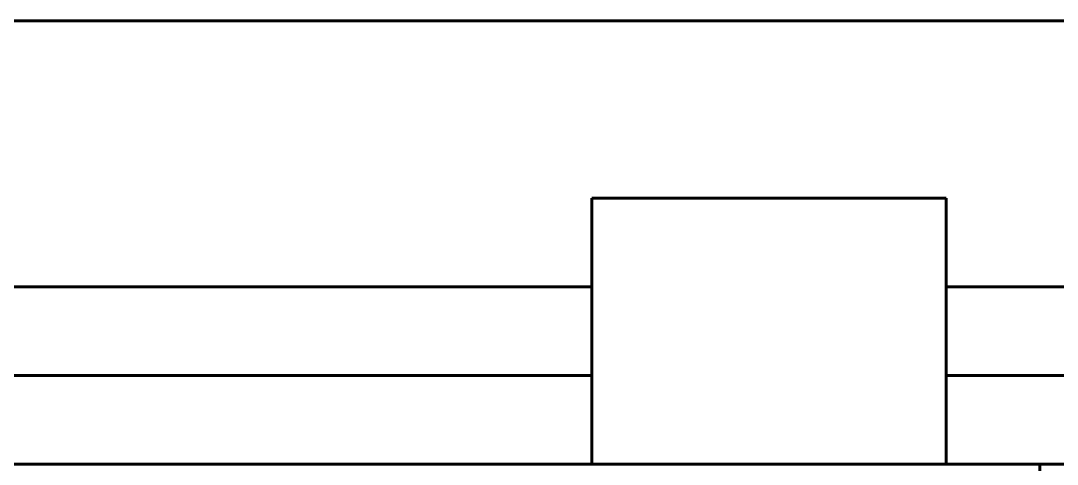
# Model space of a CAD drawing. Extents: x 0 to 297, y 0 to 292.
# Drawn here: x 173.12 to 178.96, y 107.79 to 110.29 of the extents above; entities that cross this region are included whole.
import ezdxf

# ---------------------------------------------------------------- set-up
doc = ezdxf.new("R2010")
doc.units = 0
doc.header["$MEASUREMENT"] = 0
doc.linetypes.add('K5LT_BASIC', pattern=[0])
doc.layers.add('Системный слой', color=7, linetype='Continuous')

# ---------------------------------------------------------------- blocks, each defined once
blk = doc.blocks.new('*U')
at = {"layer": 'Системный слой', "linetype": 'K5LT_BASIC', "lineweight": 60}
for p, q in [((178.3375, 109.2855), (176.3375, 109.2855)), ((176.3375, 109.2855), (176.3375, 107.7855)), ((178.3375, 107.7855), (178.3375, 109.2855)), ((176.3375, 107.7855), (178.3375, 107.7855))]:
    blk.add_line(p, q, dxfattribs=at)

msp = doc.modelspace()

# ---------------------------------------------------------------- linework, layer by layer
at = {"layer": 'Системный слой', "linetype": 'K5LT_BASIC', "lineweight": 60}
for p, q in [((218.3375, 110.2855), (136.3378, 110.2856)), ((176.3375, 109.2855), (176.3375, 107.7855)), ((178.3375, 109.2855), (176.3375, 109.2855)), ((176.3375, 107.7855), (176.3375, 109.2855)), ((176.3375, 109.2855), (176.3375, 107.7855)), ((176.3375, 109.2855), (178.3375, 109.2855)), ((178.3375, 109.2855), (178.3375, 107.7855)), ((178.3375, 109.2855), (178.3375, 107.7855)), ((178.3375, 109.2855), (178.3375, 107.7855)), ((176.3372, 108.7858), (170.3375, 108.7858)), ((184.3372, 108.7858), (178.3375, 108.7858)), ((176.3375, 108.2855), (170.3375, 108.2855)), ((184.3375, 108.2855), (178.3375, 108.2855)), ((175.8665, 107.7855), (160.8665, 107.7855)), ((190.8664, 107.7852), (175.8665, 107.7855)), ((176.3375, 107.7855), (178.3375, 107.7855)), ((176.3375, 107.7855), (178.3375, 107.7855)), ((178.3375, 107.7855), (176.3375, 107.7855)), ((176.3375, 107.7855), (178.3375, 107.7855)), ((177.5875, 107.7855), (176.8375, 107.7855)), ((177.5875, 107.7855), (176.8375, 107.7855)), ((177.8378, 107.786), (178.3375, 107.7855)), ((178.8664, 98.7852), (178.8664, 107.7855))]:
    msp.add_line(p, q, dxfattribs=at)

# ---------------------------------------------------------------- block references
at = {"layer": 'Системный слой'}
msp.add_blockref('*U', (0, 0), dxfattribs=at)
msp.add_blockref('*U', (0, 0), dxfattribs=at)
msp.add_blockref('*U', (0, 0), dxfattribs=at)
msp.add_blockref('*U', (0, 0), dxfattribs=at)
msp.add_blockref('*U', (0, 0), dxfattribs=at)
msp.add_blockref('*U', (0, 0), dxfattribs=at)
msp.add_blockref('*U', (0, 0), dxfattribs=at)
msp.add_blockref('*U', (0, 0), dxfattribs=at)
msp.add_blockref('*U', (0, 0), dxfattribs=at)
msp.add_blockref('*U', (0, 0), dxfattribs=at)
msp.add_blockref('*U', (0, 0), dxfattribs=at)
msp.add_blockref('*U', (0, 0), dxfattribs=at)
msp.add_blockref('*U', (0, 0), dxfattribs=at)
msp.add_blockref('*U', (0, 0), dxfattribs=at)
msp.add_blockref('*U', (0, 0), dxfattribs=at)
msp.add_blockref('*U', (0, 0), dxfattribs=at)
msp.add_blockref('*U', (0, 0), dxfattribs=at)
msp.add_blockref('*U', (0, 0), dxfattribs=at)
msp.add_blockref('*U', (0, 0), dxfattribs=at)
msp.add_blockref('*U', (0, 0), dxfattribs=at)
msp.add_blockref('*U', (0, 0), dxfattribs=at)
msp.add_blockref('*U', (0, 0), dxfattribs=at)
msp.add_blockref('*U', (0, 0), dxfattribs=at)
msp.add_blockref('*U', (0, 0), dxfattribs=at)
msp.add_blockref('*U', (0, 0), dxfattribs=at)
msp.add_blockref('*U', (0, 0), dxfattribs=at)
msp.add_blockref('*U', (0, 0), dxfattribs=at)
msp.add_blockref('*U', (0, 0), dxfattribs=at)
msp.add_blockref('*U', (0, 0), dxfattribs=at)
msp.add_blockref('*U', (0, 0), dxfattribs=at)
msp.add_blockref('*U', (0, 0), dxfattribs=at)
msp.add_blockref('*U', (0, 0), dxfattribs=at)
msp.add_blockref('*U', (0, 0), dxfattribs=at)
msp.add_blockref('*U', (0, 0), dxfattribs=at)
msp.add_blockref('*U', (0, 0), dxfattribs=at)
msp.add_blockref('*U', (0, 0), dxfattribs=at)
msp.add_blockref('*U', (0, 0), dxfattribs=at)
msp.add_blockref('*U', (0, 0), dxfattribs=at)
msp.add_blockref('*U', (0, 0), dxfattribs=at)
msp.add_blockref('*U', (0, 0), dxfattribs=at)
msp.add_blockref('*U', (0, 0), dxfattribs=at)
msp.add_blockref('*U', (0, 0), dxfattribs=at)
msp.add_blockref('*U', (0, 0), dxfattribs=at)
msp.add_blockref('*U', (0, 0), dxfattribs=at)
msp.add_blockref('*U', (0, 0), dxfattribs=at)
msp.add_blockref('*U', (0, 0), dxfattribs=at)
msp.add_blockref('*U', (0, 0), dxfattribs=at)
msp.add_blockref('*U', (0, 0), dxfattribs=at)
msp.add_blockref('*U', (0, 0), dxfattribs=at)
msp.add_blockref('*U', (0, 0), dxfattribs=at)
msp.add_blockref('*U', (0, 0), dxfattribs=at)
msp.add_blockref('*U', (0, 0), dxfattribs=at)
msp.add_blockref('*U', (0, 0), dxfattribs=at)
msp.add_blockref('*U', (0, 0), dxfattribs=at)
msp.add_blockref('*U', (0, 0), dxfattribs=at)
msp.add_blockref('*U', (0, 0), dxfattribs=at)
msp.add_blockref('*U', (0, 0), dxfattribs=at)
msp.add_blockref('*U', (0, 0), dxfattribs=at)
msp.add_blockref('*U', (0, 0), dxfattribs=at)
msp.add_blockref('*U', (0, 0), dxfattribs=at)
msp.add_blockref('*U', (0, 0), dxfattribs=at)
msp.add_blockref('*U', (0, 0), dxfattribs=at)
msp.add_blockref('*U', (0, 0), dxfattribs=at)
msp.add_blockref('*U', (0, 0), dxfattribs=at)
msp.add_blockref('*U', (0, 0), dxfattribs=at)
msp.add_blockref('*U', (0, 0), dxfattribs=at)
msp.add_blockref('*U', (0, 0), dxfattribs=at)
msp.add_blockref('*U', (0, 0), dxfattribs=at)
msp.add_blockref('*U', (0, 0), dxfattribs=at)
msp.add_blockref('*U', (0, 0), dxfattribs=at)
msp.add_blockref('*U', (0, 0), dxfattribs=at)
msp.add_blockref('*U', (0, 0), dxfattribs=at)
msp.add_blockref('*U', (0, 0), dxfattribs=at)
msp.add_blockref('*U', (0, 0), dxfattribs=at)
msp.add_blockref('*U', (0, 0), dxfattribs=at)
msp.add_blockref('*U', (0, 0), dxfattribs=at)
msp.add_blockref('*U', (0, 0), dxfattribs=at)
msp.add_blockref('*U', (0, 0), dxfattribs=at)
msp.add_blockref('*U', (0, 0), dxfattribs=at)
msp.add_blockref('*U', (0, 0), dxfattribs=at)
msp.add_blockref('*U', (0, 0), dxfattribs=at)
msp.add_blockref('*U', (0, 0), dxfattribs=at)
msp.add_blockref('*U', (0, 0), dxfattribs=at)
msp.add_blockref('*U', (0, 0), dxfattribs=at)
msp.add_blockref('*U', (0, 0), dxfattribs=at)
msp.add_blockref('*U', (0, 0), dxfattribs=at)
msp.add_blockref('*U', (0, 0), dxfattribs=at)
msp.add_blockref('*U', (0, 0), dxfattribs=at)
msp.add_blockref('*U', (0, 0), dxfattribs=at)
msp.add_blockref('*U', (0, 0), dxfattribs=at)
msp.add_blockref('*U', (0, 0), dxfattribs=at)
msp.add_blockref('*U', (0, 0), dxfattribs=at)
msp.add_blockref('*U', (0, 0), dxfattribs=at)
msp.add_blockref('*U', (0, 0), dxfattribs=at)
msp.add_blockref('*U', (0, 0), dxfattribs=at)
msp.add_blockref('*U', (0, 0), dxfattribs=at)
msp.add_blockref('*U', (0, 0), dxfattribs=at)
msp.add_blockref('*U', (0, 0), dxfattribs=at)
msp.add_blockref('*U', (0, 0), dxfattribs=at)
msp.add_blockref('*U', (0, 0), dxfattribs=at)
msp.add_blockref('*U', (0, 0), dxfattribs=at)
msp.add_blockref('*U', (0, 0), dxfattribs=at)
msp.add_blockref('*U', (0, 0), dxfattribs=at)
msp.add_blockref('*U', (0, 0), dxfattribs=at)
msp.add_blockref('*U', (0, 0), dxfattribs=at)
msp.add_blockref('*U', (0, 0), dxfattribs=at)
msp.add_blockref('*U', (0, 0), dxfattribs=at)
msp.add_blockref('*U', (0, 0), dxfattribs=at)
msp.add_blockref('*U', (0, 0), dxfattribs=at)
msp.add_blockref('*U', (0, 0), dxfattribs=at)
msp.add_blockref('*U', (0, 0), dxfattribs=at)
msp.add_blockref('*U', (0, 0), dxfattribs=at)
msp.add_blockref('*U', (0, 0), dxfattribs=at)
msp.add_blockref('*U', (0, 0), dxfattribs=at)
msp.add_blockref('*U', (0, 0), dxfattribs=at)
msp.add_blockref('*U', (0, 0), dxfattribs=at)
msp.add_blockref('*U', (0, 0), dxfattribs=at)
msp.add_blockref('*U', (0, 0), dxfattribs=at)
msp.add_blockref('*U', (0, 0), dxfattribs=at)
msp.add_blockref('*U', (0, 0), dxfattribs=at)
msp.add_blockref('*U', (0, 0), dxfattribs=at)
msp.add_blockref('*U', (0, 0), dxfattribs=at)
msp.add_blockref('*U', (0, 0), dxfattribs=at)
msp.add_blockref('*U', (0, 0), dxfattribs=at)
msp.add_blockref('*U', (0, 0), dxfattribs=at)
msp.add_blockref('*U', (0, 0), dxfattribs=at)
msp.add_blockref('*U', (0, 0), dxfattribs=at)
msp.add_blockref('*U', (0, 0), dxfattribs=at)
msp.add_blockref('*U', (0, 0), dxfattribs=at)
msp.add_blockref('*U', (0, 0), dxfattribs=at)
msp.add_blockref('*U', (0, 0), dxfattribs=at)
msp.add_blockref('*U', (0, 0), dxfattribs=at)
msp.add_blockref('*U', (0, 0), dxfattribs=at)
msp.add_blockref('*U', (0, 0), dxfattribs=at)
msp.add_blockref('*U', (0, 0), dxfattribs=at)
msp.add_blockref('*U', (0, 0), dxfattribs=at)
msp.add_blockref('*U', (0, 0), dxfattribs=at)
msp.add_blockref('*U', (0, 0), dxfattribs=at)
msp.add_blockref('*U', (0, 0), dxfattribs=at)
msp.add_blockref('*U', (0, 0), dxfattribs=at)
msp.add_blockref('*U', (0, 0), dxfattribs=at)
msp.add_blockref('*U', (0, 0), dxfattribs=at)
msp.add_blockref('*U', (0, 0), dxfattribs=at)
msp.add_blockref('*U', (0, 0), dxfattribs=at)
msp.add_blockref('*U', (0, 0), dxfattribs=at)
msp.add_blockref('*U', (0, 0), dxfattribs=at)
msp.add_blockref('*U', (0, 0), dxfattribs=at)
msp.add_blockref('*U', (0, 0), dxfattribs=at)
msp.add_blockref('*U', (0, 0), dxfattribs=at)
msp.add_blockref('*U', (0, 0), dxfattribs=at)
msp.add_blockref('*U', (0, 0), dxfattribs=at)
msp.add_blockref('*U', (0, 0), dxfattribs=at)
msp.add_blockref('*U', (0, 0), dxfattribs=at)
msp.add_blockref('*U', (0, 0), dxfattribs=at)
msp.add_blockref('*U', (0, 0), dxfattribs=at)
msp.add_blockref('*U', (0, 0), dxfattribs=at)
msp.add_blockref('*U', (0, 0), dxfattribs=at)
msp.add_blockref('*U', (0, 0), dxfattribs=at)
msp.add_blockref('*U', (0, 0), dxfattribs=at)
msp.add_blockref('*U', (0, 0), dxfattribs=at)
msp.add_blockref('*U', (0, 0), dxfattribs=at)
msp.add_blockref('*U', (0, 0), dxfattribs=at)
msp.add_blockref('*U', (0, 0), dxfattribs=at)
msp.add_blockref('*U', (0, 0), dxfattribs=at)
msp.add_blockref('*U', (0, 0), dxfattribs=at)
msp.add_blockref('*U', (0, 0), dxfattribs=at)
msp.add_blockref('*U', (0, 0), dxfattribs=at)
msp.add_blockref('*U', (0, 0), dxfattribs=at)
msp.add_blockref('*U', (0, 0), dxfattribs=at)
msp.add_blockref('*U', (0, 0), dxfattribs=at)
msp.add_blockref('*U', (0, 0), dxfattribs=at)
msp.add_blockref('*U', (0, 0), dxfattribs=at)
msp.add_blockref('*U', (0, 0), dxfattribs=at)
msp.add_blockref('*U', (0, 0), dxfattribs=at)
msp.add_blockref('*U', (0, 0), dxfattribs=at)
msp.add_blockref('*U', (0, 0), dxfattribs=at)
msp.add_blockref('*U', (0, 0), dxfattribs=at)
msp.add_blockref('*U', (0, 0), dxfattribs=at)
msp.add_blockref('*U', (0, 0), dxfattribs=at)
msp.add_blockref('*U', (0, 0), dxfattribs=at)
msp.add_blockref('*U', (0, 0), dxfattribs=at)
msp.add_blockref('*U', (0, 0), dxfattribs=at)
msp.add_blockref('*U', (0, 0), dxfattribs=at)
msp.add_blockref('*U', (0, 0), dxfattribs=at)
msp.add_blockref('*U', (0, 0), dxfattribs=at)
msp.add_blockref('*U', (0, 0), dxfattribs=at)
msp.add_blockref('*U', (0, 0), dxfattribs=at)
msp.add_blockref('*U', (0, 0), dxfattribs=at)
msp.add_blockref('*U', (0, 0), dxfattribs=at)
msp.add_blockref('*U', (0, 0), dxfattribs=at)
msp.add_blockref('*U', (0, 0), dxfattribs=at)
msp.add_blockref('*U', (0, 0), dxfattribs=at)
msp.add_blockref('*U', (0, 0), dxfattribs=at)
msp.add_blockref('*U', (0, 0), dxfattribs=at)
msp.add_blockref('*U', (0, 0), dxfattribs=at)
msp.add_blockref('*U', (0, 0), dxfattribs=at)
msp.add_blockref('*U', (0, 0), dxfattribs=at)
msp.add_blockref('*U', (0, 0), dxfattribs=at)
msp.add_blockref('*U', (0, 0), dxfattribs=at)
msp.add_blockref('*U', (0, 0), dxfattribs=at)
msp.add_blockref('*U', (0, 0), dxfattribs=at)
msp.add_blockref('*U', (0, 0), dxfattribs=at)
msp.add_blockref('*U', (0, 0), dxfattribs=at)
msp.add_blockref('*U', (0, 0), dxfattribs=at)
msp.add_blockref('*U', (0, 0), dxfattribs=at)
msp.add_blockref('*U', (0, 0), dxfattribs=at)
msp.add_blockref('*U', (0, 0), dxfattribs=at)
msp.add_blockref('*U', (0, 0), dxfattribs=at)
msp.add_blockref('*U', (0, 0), dxfattribs=at)
msp.add_blockref('*U', (0, 0), dxfattribs=at)
msp.add_blockref('*U', (0, 0), dxfattribs=at)
msp.add_blockref('*U', (0, 0), dxfattribs=at)
msp.add_blockref('*U', (0, 0), dxfattribs=at)
msp.add_blockref('*U', (0, 0), dxfattribs=at)
msp.add_blockref('*U', (0, 0), dxfattribs=at)
msp.add_blockref('*U', (0, 0), dxfattribs=at)
msp.add_blockref('*U', (0, 0), dxfattribs=at)
msp.add_blockref('*U', (0, 0), dxfattribs=at)
msp.add_blockref('*U', (0, 0), dxfattribs=at)
msp.add_blockref('*U', (0, 0), dxfattribs=at)
msp.add_blockref('*U', (0, 0), dxfattribs=at)
msp.add_blockref('*U', (0, 0), dxfattribs=at)
msp.add_blockref('*U', (0, 0), dxfattribs=at)
msp.add_blockref('*U', (0, 0), dxfattribs=at)
msp.add_blockref('*U', (0, 0), dxfattribs=at)
msp.add_blockref('*U', (0, 0), dxfattribs=at)
msp.add_blockref('*U', (0, 0), dxfattribs=at)
msp.add_blockref('*U', (0, 0), dxfattribs=at)
msp.add_blockref('*U', (0, 0), dxfattribs=at)
msp.add_blockref('*U', (0, 0), dxfattribs=at)
msp.add_blockref('*U', (0, 0), dxfattribs=at)
msp.add_blockref('*U', (0, 0), dxfattribs=at)
msp.add_blockref('*U', (0, 0), dxfattribs=at)
msp.add_blockref('*U', (0, 0), dxfattribs=at)
msp.add_blockref('*U', (0, 0), dxfattribs=at)
msp.add_blockref('*U', (0, 0), dxfattribs=at)
msp.add_blockref('*U', (0, 0), dxfattribs=at)
msp.add_blockref('*U', (0, 0), dxfattribs=at)
msp.add_blockref('*U', (0, 0), dxfattribs=at)
msp.add_blockref('*U', (0, 0), dxfattribs=at)
msp.add_blockref('*U', (0, 0), dxfattribs=at)
msp.add_blockref('*U', (0, 0), dxfattribs=at)
msp.add_blockref('*U', (0, 0), dxfattribs=at)
msp.add_blockref('*U', (0, 0), dxfattribs=at)
msp.add_blockref('*U', (0, 0), dxfattribs=at)
msp.add_blockref('*U', (0, 0), dxfattribs=at)
msp.add_blockref('*U', (0, 0), dxfattribs=at)
msp.add_blockref('*U', (0, 0), dxfattribs=at)
msp.add_blockref('*U', (0, 0), dxfattribs=at)
msp.add_blockref('*U', (0, 0), dxfattribs=at)
msp.add_blockref('*U', (0, 0), dxfattribs=at)
msp.add_blockref('*U', (0, 0), dxfattribs=at)
msp.add_blockref('*U', (0, 0), dxfattribs=at)
msp.add_blockref('*U', (0, 0), dxfattribs=at)
msp.add_blockref('*U', (0, 0), dxfattribs=at)
msp.add_blockref('*U', (0, 0), dxfattribs=at)
msp.add_blockref('*U', (0, 0), dxfattribs=at)
msp.add_blockref('*U', (0, 0), dxfattribs=at)
msp.add_blockref('*U', (0, 0), dxfattribs=at)
msp.add_blockref('*U', (0, 0), dxfattribs=at)
msp.add_blockref('*U', (0, 0), dxfattribs=at)
msp.add_blockref('*U', (0, 0), dxfattribs=at)
msp.add_blockref('*U', (0, 0), dxfattribs=at)
msp.add_blockref('*U', (0, 0), dxfattribs=at)
msp.add_blockref('*U', (0, 0), dxfattribs=at)
msp.add_blockref('*U', (0, 0), dxfattribs=at)
msp.add_blockref('*U', (0, 0), dxfattribs=at)
msp.add_blockref('*U', (0, 0), dxfattribs=at)
msp.add_blockref('*U', (0, 0), dxfattribs=at)
msp.add_blockref('*U', (0, 0), dxfattribs=at)
msp.add_blockref('*U', (0, 0), dxfattribs=at)
msp.add_blockref('*U', (0, 0), dxfattribs=at)
msp.add_blockref('*U', (0, 0), dxfattribs=at)
msp.add_blockref('*U', (0, 0), dxfattribs=at)
msp.add_blockref('*U', (0, 0), dxfattribs=at)
msp.add_blockref('*U', (0, 0), dxfattribs=at)
msp.add_blockref('*U', (0, 0), dxfattribs=at)
msp.add_blockref('*U', (0, 0), dxfattribs=at)
msp.add_blockref('*U', (0, 0), dxfattribs=at)
msp.add_blockref('*U', (0, 0), dxfattribs=at)
msp.add_blockref('*U', (0, 0), dxfattribs=at)
msp.add_blockref('*U', (0, 0), dxfattribs=at)
msp.add_blockref('*U', (0, 0), dxfattribs=at)
msp.add_blockref('*U', (0, 0), dxfattribs=at)
msp.add_blockref('*U', (0, 0), dxfattribs=at)
msp.add_blockref('*U', (0, 0), dxfattribs=at)
msp.add_blockref('*U', (0, 0), dxfattribs=at)
msp.add_blockref('*U', (0, 0), dxfattribs=at)
msp.add_blockref('*U', (0, 0), dxfattribs=at)
msp.add_blockref('*U', (0, 0), dxfattribs=at)
msp.add_blockref('*U', (0, 0), dxfattribs=at)
msp.add_blockref('*U', (0, 0), dxfattribs=at)
msp.add_blockref('*U', (0, 0), dxfattribs=at)
msp.add_blockref('*U', (0, 0), dxfattribs=at)
msp.add_blockref('*U', (0, 0), dxfattribs=at)
msp.add_blockref('*U', (0, 0), dxfattribs=at)
msp.add_blockref('*U', (0, 0), dxfattribs=at)
msp.add_blockref('*U', (0, 0), dxfattribs=at)
msp.add_blockref('*U', (0, 0), dxfattribs=at)
msp.add_blockref('*U', (0, 0), dxfattribs=at)
msp.add_blockref('*U', (0, 0), dxfattribs=at)
msp.add_blockref('*U', (0, 0), dxfattribs=at)
msp.add_blockref('*U', (0, 0), dxfattribs=at)
msp.add_blockref('*U', (0, 0), dxfattribs=at)
msp.add_blockref('*U', (0, 0), dxfattribs=at)
msp.add_blockref('*U', (0, 0), dxfattribs=at)
msp.add_blockref('*U', (0, 0), dxfattribs=at)
msp.add_blockref('*U', (0, 0), dxfattribs=at)
msp.add_blockref('*U', (0, 0), dxfattribs=at)
msp.add_blockref('*U', (0, 0), dxfattribs=at)
msp.add_blockref('*U', (0, 0), dxfattribs=at)
msp.add_blockref('*U', (0, 0), dxfattribs=at)
msp.add_blockref('*U', (0, 0), dxfattribs=at)
msp.add_blockref('*U', (0, 0), dxfattribs=at)
msp.add_blockref('*U', (0, 0), dxfattribs=at)
msp.add_blockref('*U', (0, 0), dxfattribs=at)
msp.add_blockref('*U', (0, 0), dxfattribs=at)
msp.add_blockref('*U', (0, 0), dxfattribs=at)
msp.add_blockref('*U', (0, 0), dxfattribs=at)
msp.add_blockref('*U', (0, 0), dxfattribs=at)
msp.add_blockref('*U', (0, 0), dxfattribs=at)
msp.add_blockref('*U', (0, 0), dxfattribs=at)
msp.add_blockref('*U', (0, 0), dxfattribs=at)
msp.add_blockref('*U', (0, 0), dxfattribs=at)
msp.add_blockref('*U', (0, 0), dxfattribs=at)
msp.add_blockref('*U', (0, 0), dxfattribs=at)
msp.add_blockref('*U', (0, 0), dxfattribs=at)
msp.add_blockref('*U', (0, 0), dxfattribs=at)
msp.add_blockref('*U', (0, 0), dxfattribs=at)
msp.add_blockref('*U', (0, 0), dxfattribs=at)
msp.add_blockref('*U', (0, 0), dxfattribs=at)
msp.add_blockref('*U', (0, 0), dxfattribs=at)
msp.add_blockref('*U', (0, 0), dxfattribs=at)
msp.add_blockref('*U', (0, 0), dxfattribs=at)
msp.add_blockref('*U', (0, 0), dxfattribs=at)
msp.add_blockref('*U', (0, 0), dxfattribs=at)
msp.add_blockref('*U', (0, 0), dxfattribs=at)
msp.add_blockref('*U', (0, 0), dxfattribs=at)
msp.add_blockref('*U', (0, 0), dxfattribs=at)
msp.add_blockref('*U', (0, 0), dxfattribs=at)
msp.add_blockref('*U', (0, 0), dxfattribs=at)
msp.add_blockref('*U', (0, 0), dxfattribs=at)
msp.add_blockref('*U', (0, 0), dxfattribs=at)
msp.add_blockref('*U', (0, 0), dxfattribs=at)
msp.add_blockref('*U', (0, 0), dxfattribs=at)
msp.add_blockref('*U', (0, 0), dxfattribs=at)
msp.add_blockref('*U', (0, 0), dxfattribs=at)
msp.add_blockref('*U', (0, 0), dxfattribs=at)
msp.add_blockref('*U', (0, 0), dxfattribs=at)
msp.add_blockref('*U', (0, 0), dxfattribs=at)
msp.add_blockref('*U', (0, 0), dxfattribs=at)
msp.add_blockref('*U', (0, 0), dxfattribs=at)
msp.add_blockref('*U', (0, 0), dxfattribs=at)
msp.add_blockref('*U', (0, 0), dxfattribs=at)
msp.add_blockref('*U', (0, 0), dxfattribs=at)
msp.add_blockref('*U', (0, 0), dxfattribs=at)
msp.add_blockref('*U', (0, 0), dxfattribs=at)
msp.add_blockref('*U', (0, 0), dxfattribs=at)
msp.add_blockref('*U', (0, 0), dxfattribs=at)
msp.add_blockref('*U', (0, 0), dxfattribs=at)
msp.add_blockref('*U', (0, 0), dxfattribs=at)
msp.add_blockref('*U', (0, 0), dxfattribs=at)
msp.add_blockref('*U', (0, 0), dxfattribs=at)
msp.add_blockref('*U', (0, 0), dxfattribs=at)
msp.add_blockref('*U', (0, 0), dxfattribs=at)
msp.add_blockref('*U', (0, 0), dxfattribs=at)
msp.add_blockref('*U', (0, 0), dxfattribs=at)
msp.add_blockref('*U', (0, 0), dxfattribs=at)
msp.add_blockref('*U', (0, 0), dxfattribs=at)
msp.add_blockref('*U', (0, 0), dxfattribs=at)
msp.add_blockref('*U', (0, 0), dxfattribs=at)
msp.add_blockref('*U', (0, 0), dxfattribs=at)
msp.add_blockref('*U', (0, 0), dxfattribs=at)
msp.add_blockref('*U', (0, 0), dxfattribs=at)
msp.add_blockref('*U', (0, 0), dxfattribs=at)
msp.add_blockref('*U', (0, 0), dxfattribs=at)
msp.add_blockref('*U', (0, 0), dxfattribs=at)
msp.add_blockref('*U', (0, 0), dxfattribs=at)
msp.add_blockref('*U', (0, 0), dxfattribs=at)
msp.add_blockref('*U', (0, 0), dxfattribs=at)
msp.add_blockref('*U', (0, 0), dxfattribs=at)
msp.add_blockref('*U', (0, 0), dxfattribs=at)
msp.add_blockref('*U', (0, 0), dxfattribs=at)
msp.add_blockref('*U', (0, 0), dxfattribs=at)
msp.add_blockref('*U', (0, 0), dxfattribs=at)
msp.add_blockref('*U', (0, 0), dxfattribs=at)
msp.add_blockref('*U', (0, 0), dxfattribs=at)
msp.add_blockref('*U', (0, 0), dxfattribs=at)
msp.add_blockref('*U', (0, 0), dxfattribs=at)
msp.add_blockref('*U', (0, 0), dxfattribs=at)
msp.add_blockref('*U', (0, 0), dxfattribs=at)
msp.add_blockref('*U', (0, 0), dxfattribs=at)
msp.add_blockref('*U', (0, 0), dxfattribs=at)
msp.add_blockref('*U', (0, 0), dxfattribs=at)
msp.add_blockref('*U', (0, 0), dxfattribs=at)
msp.add_blockref('*U', (0, 0), dxfattribs=at)
msp.add_blockref('*U', (0, 0), dxfattribs=at)
msp.add_blockref('*U', (0, 0), dxfattribs=at)
msp.add_blockref('*U', (0, 0), dxfattribs=at)
msp.add_blockref('*U', (0, 0), dxfattribs=at)
msp.add_blockref('*U', (0, 0), dxfattribs=at)
msp.add_blockref('*U', (0, 0), dxfattribs=at)
msp.add_blockref('*U', (0, 0), dxfattribs=at)
msp.add_blockref('*U', (0, 0), dxfattribs=at)
msp.add_blockref('*U', (0, 0), dxfattribs=at)
msp.add_blockref('*U', (0, 0), dxfattribs=at)
msp.add_blockref('*U', (0, 0), dxfattribs=at)
msp.add_blockref('*U', (0, 0), dxfattribs=at)
msp.add_blockref('*U', (0, 0), dxfattribs=at)
msp.add_blockref('*U', (0, 0), dxfattribs=at)
msp.add_blockref('*U', (0, 0), dxfattribs=at)
msp.add_blockref('*U', (0, 0), dxfattribs=at)
msp.add_blockref('*U', (0, 0), dxfattribs=at)
msp.add_blockref('*U', (0, 0), dxfattribs=at)
msp.add_blockref('*U', (0, 0), dxfattribs=at)
msp.add_blockref('*U', (0, 0), dxfattribs=at)
msp.add_blockref('*U', (0, 0), dxfattribs=at)
msp.add_blockref('*U', (0, 0), dxfattribs=at)
msp.add_blockref('*U', (0, 0), dxfattribs=at)
msp.add_blockref('*U', (0, 0), dxfattribs=at)
msp.add_blockref('*U', (0, 0), dxfattribs=at)

doc.saveas('drawing.dxf')
